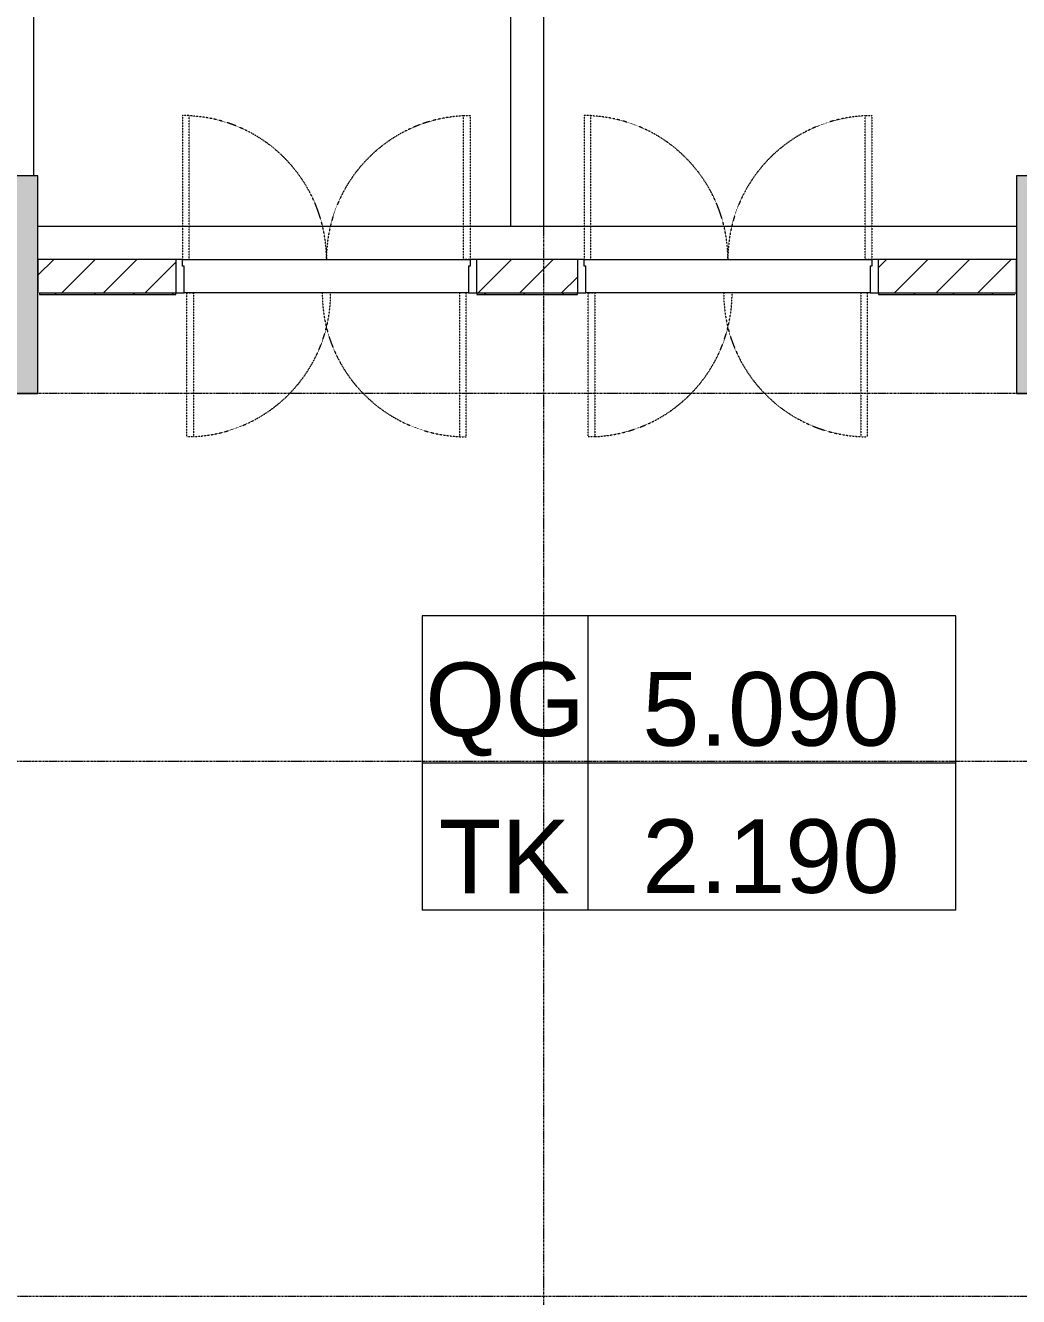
# Model space of a CAD drawing. Header units: millimetres. Extents: x -24439 to 198341, y -52871 to 149926.
# Drawn here: x 77453 to 83390, y 33837 to 41437 of the extents above; entities that cross this region are included whole.
import ezdxf

# ---------------------------------------------------------------- set-up
doc = ezdxf.new("R2010")
doc.units = ezdxf.units.MM
doc.linetypes.add('Grid Line', pattern=[22.225, 12.7, -3.175, 3.175, -3.175])
doc.linetypes.add('NET VAN', pattern=[1.06, 0.53, -0.53])
for name, color, linetype, lineweight in [('0-1', 7, 'Continuous', 5), ('A-ANNO-NOTE', 131, 'Continuous', 9), ('A-DETL-GENF-2', 9, 'NET VAN', 9), ('A-DOOR', 31, 'Continuous', 9), ('A-DOOR-FRAM', 31, 'Continuous', 9), ('A-FLOR', 192, 'Continuous', 9), ('A-WALL', 113, 'Continuous', 9), ('A-WALL-3', 113, 'Continuous', 18), ('A-WALL-PATT-3', 111, 'Continuous', 9), ('I-WALL-3', 2, 'Continuous', 18), ('S-BEAM-1', 9, 'Continuous', 9), ('S-COLS-1', 254, 'Continuous', 5), ('S-COLS-2', 253, 'Continuous', 18), ('S-GRID-1', 1, 'Grid Line', 9)]:
    doc.layers.add(name, color=color, linetype=linetype, lineweight=lineweight)
doc.styles.add('Arial_6', font='arial_0.ttf', dxfattribs={"height": 2})
doc.styles.add('Arial_7', font='arial_0.ttf', dxfattribs={"height": 440})

# ---------------------------------------------------------------- blocks, each defined once
blk = doc.blocks.new('NCV_TKTC_KET CAU_rvt-1-TKCS_MB ĐỊNH VỊ CAO ĐỘ THIẾT KẾ')
at = {"layer": 'S-COLS-1'}
for points in [[(77177.6, 39236.9), (77527.6, 39236.9), (77527.6, 40536.9), (77177.6, 40536.9), (77177.6, 39870.8)], [(83377.6, 39236.9), (83727.6, 39236.9), (83727.6, 40536.9), (83377.6, 40536.9), (83377.6, 39870.8)]]:
    blk.add_hatch(color=256, dxfattribs=at).paths.add_polyline_path(points)
at = {"layer": 'S-BEAM-1'}
for p, q in [((80352.3, 44236.9), (80352.3, 40235.6)), ((80552.3, 40235.6), (80552.3, 44236.9)), ((77502.6, 40536.9), (77502.6, 43836.9)), ((83377.6, 40235.6), (77527.6, 40235.6))]:
    blk.add_line(p, q, dxfattribs=at)
at = {"layer": 'S-COLS-2'}
for p, q in [((77527.6, 40536.9), (77177.6, 40536.9)), ((77527.6, 39236.9), (77527.6, 40536.9)), ((83727.6, 40536.9), (83377.6, 40536.9)), ((83377.6, 40536.9), (83377.6, 39236.9)), ((77177.6, 39236.9), (77527.6, 39236.9)), ((83377.6, 39236.9), (83727.6, 39236.9))]:
    blk.add_line(p, q, dxfattribs=at)
blk = doc.blocks.new('FD_07 - DIG_01-1800x2200-CỬA ĐI 2 CÁNH 2-2150742-TKCS_MB ĐỊNH VỊ CAO ĐỘ THIẾT KẾ')
at = {"layer": 'A-DETL-GENF-2'}
for p, q in [((-860, 960), (-860, 100)), ((-820, 960), (-860, 960)), ((-820, 100), (-820, 960)), ((820, 100), (820, 960)), ((820, 960), (860, 960)), ((860, 960), (860, 100)), ((-860, 100), (-820, 100)), ((860, 100), (820, 100)), ((-835, -960), (-835, -100)), ((-835, -100), (-795, -100)), ((-795, -100), (-795, -960)), ((835, -100), (795, -100)), ((795, -100), (795, -960)), ((835, -960), (835, -100)), ((-795, -960), (-835, -960)), ((795, -960), (835, -960))]:
    blk.add_line(p, q, dxfattribs=at)
for centre, start, end in [((-860, 100), 0, 87.33412), ((860, 100), 92.66588, 180), ((-835, -100), 272.66588, 360), ((835, -100), 180, 267.33412)]:
    blk.add_arc(centre, 860, start, end, dxfattribs=at)
at = {"layer": 'A-DOOR'}
for p, q in [((-860, 100), (860, 100)), ((850, -100), (-850, -100))]:
    blk.add_line(p, q, dxfattribs=at)
at = {"layer": 'A-DOOR-FRAM'}
for p, q in [((-860, 100), (-900, 100)), ((-900, 100), (-900, -100)), ((-860, 60), (-860, 100)), ((900, 100), (860, 100)), ((860, 100), (860, 60)), ((900, -100), (900, 100)), ((-850, 60), (-860, 60)), ((-850, -100), (-850, 60)), ((860, 60), (850, 60)), ((850, 60), (850, -100)), ((-900, -100), (-850, -100)), ((850, -100), (900, -100))]:
    blk.add_line(p, q, dxfattribs=at)
blk = doc.blocks.new('GHI CHU CAO DO THIET KE - GHI CHÚ CAO ĐỘ THIẾT KẾ-1513209-TKCS_MB ĐỊNH VỊ CAO ĐỘ THIẾT KẾ')
at = {"layer": 'A-ANNO-NOTE'}
for p, q in [((0, 8), (0, 0)), ((14.5, 8), (0, 8)), ((4.5, 8), (4.5, 0)), ((14.5, 0), (14.5, 8)), ((14.5, 4), (0, 4)), ((14.5, 0), (0, 0))]:
    blk.add_line(p, q, dxfattribs=at)
at = {"layer": 'A-ANNO-NOTE', "char_height": 2, "attachment_point": 5, "line_spacing_factor": 0.936439, "style": 'Arial_6'}
for s, insert, width in [('\\pt0.5,1,1.5,2,2.5,3,3.5,4,4.5,5,5.5,6,6.5,7,7.5,8,8.5,9,9.5,10,10.5,11,11.5,12,12.5,13,13.5,14,14.5,15,15.5,16;QG', (2.255, 5.459), 4.63), ('\\pt0.5,1,1.5,2,2.5,3,3.5,4,4.5,5,5.5,6,6.5,7,7.5,8,8.5,9,9.5,10,10.5,11,11.5,12,12.5,13,13.5,14,14.5,15,15.5,16;TK', (2.229, 1.459), 4.5)]:
    blk.add_mtext(s, dxfattribs=dict(at, insert=insert, width=width))

msp = doc.modelspace()

# ---------------------------------------------------------------- hatches: boundary and pattern name
at = {"layer": 'A-WALL-PATT-3'}
h = msp.add_hatch(dxfattribs=at)
h.set_pattern_fill('FP_1', color=256, style=0, pattern_type=2)
h.set_pattern_definition([(45, (0, 0), (-124.4508, 124.4508), [])])
h.paths.add_polyline_path([(82823.4, 39837.4), (83377.6, 39837.4), (83377.6, 40037.4), (82552.2, 40037.4), (82552.2, 39837.4)])
h.paths.add_polyline_path([(77537.6, 39837.4), (78352.2, 39837.4), (78352.2, 40037.4), (77527.6, 40037.4), (77527.6, 39837.4)])
h.paths.add_polyline_path([(80152.2, 39837.4), (80752.2, 39837.4), (80752.2, 40037.4), (80152.2, 40037.4), (80152.2, 39997.4)])
h = msp.add_hatch(dxfattribs=at)
h.set_pattern_fill('FP_8', color=256, style=0, pattern_type=2)
h.set_pattern_definition([(45, (0, 0), (-116.67262, 116.67262), [])])
h.paths.add_polyline_path([(82552.2, 39827.4), (83377.6, 39827.4), (83377.6, 39837.4), (82552.2, 39837.4)])
h.paths.add_polyline_path([(80152.2, 39827.4), (80752.2, 39827.4), (80752.2, 39837.4), (80152.2, 39837.4)])
h.paths.add_polyline_path([(77537.6, 39827.4), (78352.2, 39827.4), (78352.2, 39837.4), (77537.6, 39837.4)])

# ---------------------------------------------------------------- linework, layer by layer
at = {"layer": 'A-FLOR'}
for p, q in [((77527.6, 39235.7), (77377.6, 39235.7)), ((83527.6, 39235.7), (83377.6, 39235.7))]:
    msp.add_line(p, q, dxfattribs=at)
at = {"layer": 'A-WALL'}
for p, q in [((78392.2, 40037.4), (80112.2, 40037.4)), ((80792.2, 40037.4), (82512.2, 40037.4)), ((77537.6, 39837.4), (78352.2, 39837.4)), ((80102.2, 39837.4), (78402.2, 39837.4)), ((80152.2, 39837.4), (80752.2, 39837.4)), ((82502.2, 39837.4), (80802.2, 39837.4)), ((82552.2, 39837.4), (83377.6, 39837.4))]:
    msp.add_line(p, q, dxfattribs=at)
at = {"layer": 'A-WALL-3'}
for p, q in [((78352.2, 40037.4), (77527.6, 40037.4)), ((77527.6, 40037.4), (77527.6, 39837.4)), ((80752.2, 40037.4), (80152.2, 40037.4)), ((83377.6, 40037.4), (82552.2, 40037.4)), ((83377.6, 39837.4), (83377.6, 40037.4))]:
    msp.add_line(p, q, dxfattribs=at)
at = {"layer": 'I-WALL-3'}
for p, q in [((77537.6, 39837.4), (77537.6, 39827.4)), ((77537.6, 39827.4), (78352.2, 39827.4)), ((78352.2, 39827.4), (78352.2, 39837.4)), ((80152.2, 39837.4), (80152.2, 39827.4)), ((80152.2, 39827.4), (80752.2, 39827.4)), ((80752.2, 39827.4), (80752.2, 39837.4)), ((82552.2, 39837.4), (82552.2, 39827.4)), ((82552.2, 39827.4), (83367.6, 39827.4)), ((83377.6, 39827.4), (83377.6, 39837.4))]:
    msp.add_line(p, q, dxfattribs=at)
at = {"layer": 'S-GRID-1'}
for p, q in [((80552.6, 20960.6), (80552.6, 80482.7)), ((131551.8, 39236.9), (29351.8, 39236.9)), ((131551.8, 37036.9), (29351.8, 37036.9)), ((128757.8, 33836.9), (32145.8, 33836.9))]:
    msp.add_line(p, q, dxfattribs=at)

# ---------------------------------------------------------------- block references
at = {"layer": '0-1'}
msp.add_blockref('NCV_TKTC_KET CAU_rvt-1-TKCS_MB ĐỊNH VỊ CAO ĐỘ THIẾT KẾ', (0, 0), dxfattribs=at)
at = {"layer": 'A-ANNO-NOTE', "xscale": 220, "yscale": 220, "zscale": 220}
msp.add_blockref('GHI CHU CAO DO THIET KE - GHI CHÚ CAO ĐỘ THIẾT KẾ-1513209-TKCS_MB ĐỊNH VỊ CAO ĐỘ THIẾT KẾ', (79824.8, 36146.4), dxfattribs=at)
at = {"layer": 'A-DOOR'}
for p in [(79252.2, 39937.4), (81652.2, 39937.4)]:
    msp.add_blockref('FD_07 - DIG_01-1800x2200-CỬA ĐI 2 CÁNH 2-2150742-TKCS_MB ĐỊNH VỊ CAO ĐỘ THIẾT KẾ', p, dxfattribs=at)

# ---------------------------------------------------------------- texts
at = {"layer": 'A-ANNO-NOTE', "char_height": 440, "width": 1586.2, "attachment_point": 5, "line_spacing_factor": 0.936439, "style": 'Arial_7'}
for s, insert in [('\\pt2794,5588,8382,11176,13970,16764,19558,22352,25146,27940,30734,33528,36322,39116,41910,44704,47498,50292,53086,55880,58674,61468,64262,67056,69850,72644,75438,78232,81026,83820,86614,89408;5.090', (81909.5, 37347.3)), ('\\pt2794,5588,8382,11176,13970,16764,19558,22352,25146,27940,30734,33528,36322,39116,41910,44704,47498,50292,53086,55880,58674,61468,64262,67056,69850,72644,75438,78232,81026,83820,86614,89408;2.190', (81909.5, 36467.3))]:
    msp.add_mtext(s, dxfattribs=dict(at, insert=insert))

doc.saveas('drawing.dxf')
